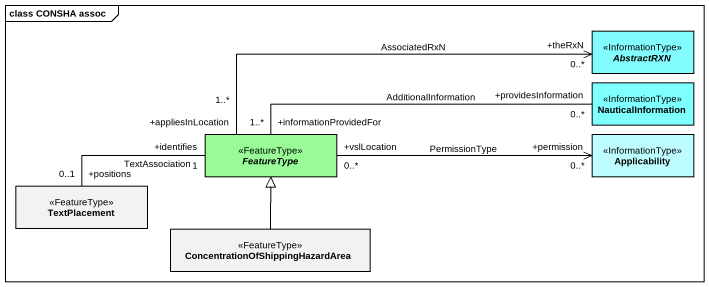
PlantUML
@startuml
mainframe class CONSHA assoc
hide circle
hide empty members
abstract class AbstractRXN <<InformationType>> #82FCFF
class NauticalInformation <<InformationType>> #80FFFF
abstract class FeatureType <<FeatureType>> #98FB98
class Applicability <<InformationType>> #BEFDFF
class TextPlacement <<FeatureType>>
class "ConcentrationOfShippingHazardArea" as ConcentrationOfShippingHazar <<FeatureType>>
FeatureType "+appliesInLocation\n1..*" -right-> "+theRxN\n0..*" AbstractRXN : AssociatedRxN
FeatureType "+informationProvidedFor\n1..*" -right- "+providesInformation\n0..*" NauticalInformation : AdditionalInformation
FeatureType "+vslLocation\n0..*" -right-> "+permission\n0..*" Applicability : PermissionType
FeatureType "+identifies\n1" -left- "+positions\n0..1" TextPlacement : TextAssociation
ConcentrationOfShippingHazar -up-|> FeatureType
@enduml
